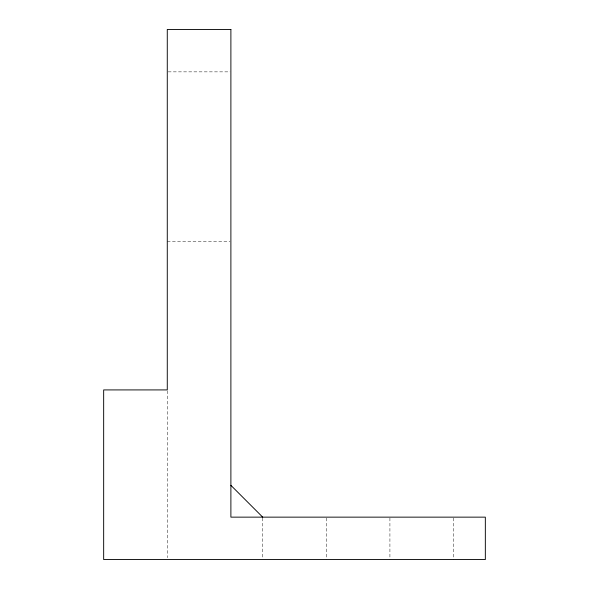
<?xml version="1.0" encoding="UTF-8"?>
<svg xmlns="http://www.w3.org/2000/svg" width="589" height="589" viewBox="0 0 589 589"><rect width="100%" height="100%" fill="white"/><g stroke="black" fill="none" stroke-linecap="round" stroke-linejoin="round"><path stroke-width="0.44" stroke-dasharray="2.94 2.21" d="M168.182 71.858L229.982 71.858M167.276 241.49L229.982 241.49M453.53 518.048L453.53 559.55M389.918 518.048L389.918 559.55M326.306 518.048L326.306 559.55M262.694 518.048L262.694 557.746M167.276 390.838L167.276 557.717"/><path stroke-width="0.88" d="M230.888 485.336L262.694 517.142M230.888 29.45L167.276 29.45L167.276 389.918L103.664 389.918L103.664 559.55L485.336 559.55L485.336 517.142L230.888 517.142L230.888 29.45"/></g></svg>
